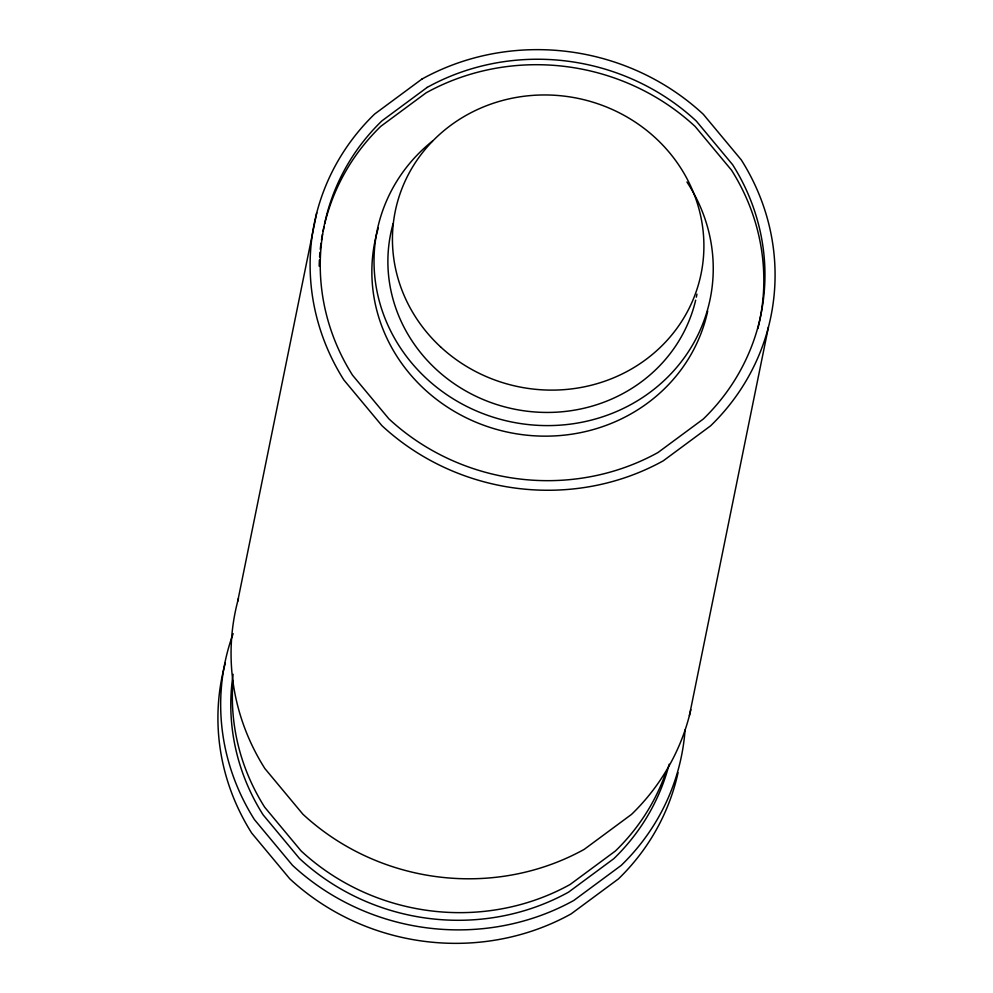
<?xml version="1.0" encoding="UTF-8"?>
<svg xmlns="http://www.w3.org/2000/svg" width="993" height="993" viewBox="0 0 993 993"><rect width="100%" height="100%" fill="white"/><g stroke="black" fill="none" stroke-linecap="round" stroke-linejoin="round"><path stroke-width="1.49" d="M237.699 601.336L316.742 212.8M689.39 715.643L768.433 327.107M678.045 772.691A232.995 219.763 11.5 0 1 618.416 878.917L571.099 913.908A232.995 219.763 11.5 0 1 289.708 878.731L251.701 833.077A232.995 219.763 11.5 0 1 225.337 662.989M685.071 729.905A232.995 219.763 11.5 0 1 621.159 865.449L573.842 900.428A232.995 219.763 11.5 0 1 292.451 865.263L254.444 819.61A232.995 219.763 11.5 0 1 233.132 633.671M669.158 764.238A222.842 210.193 11.5 0 1 613.835 858.66L568.579 892.124A222.842 210.193 11.5 0 1 299.452 858.473L263.095 814.819A222.842 210.193 11.5 0 1 233.132 674.321M665.819 772.628A222.842 210.193 11.5 0 1 615.387 851.013L570.131 884.478A222.842 210.193 11.5 0 1 301.003 850.84L264.659 807.172A222.842 210.193 11.5 0 1 233.045 680.416M690.843 709.647A232.995 219.763 11.5 0 1 631.548 814.372L584.232 849.35A232.995 219.763 11.5 0 1 302.853 814.173L264.846 768.52A232.995 219.763 11.5 0 1 238.469 598.444M319.175 266.149A222.842 210.193 11.5 0 1 319.398 260.029M319.585 256.964A222.842 210.193 11.5 0 1 319.957 252.371M320.267 249.317A222.842 210.193 11.5 0 1 321.012 243.211M321.459 240.169A222.842 210.193 11.5 0 1 322.489 234.125M323.085 231.121A222.842 210.193 11.5 0 1 324.041 226.652M324.736 223.686A222.842 210.193 11.5 0 1 380.791 126.334L426.047 92.87A222.842 210.193 11.5 0 1 695.174 126.508L731.531 170.175A222.842 210.193 11.5 0 1 757.858 328.609M707.686 311.107A169.989 160.345 11.5 0 1 501.341 430.677A169.989 160.345 11.5 0 1 378.308 227.98M686.945 182.017A169.989 160.345 11.5 0 1 641.404 398.292A169.989 160.345 11.5 0 1 410.084 361.042A169.989 160.345 11.5 0 1 432.514 141.043M695.659 300.184A156.087 147.225 11.5 0 1 506.678 407.391A156.087 147.225 11.5 0 1 393.129 223.624M696.937 294.164A156.087 147.225 11.5 0 1 696.329 297.18M421.901 79.092L374.584 114.083A232.995 219.763 11.5 0 0 343.888 379.996L381.895 425.637A232.995 219.763 11.5 0 0 663.274 460.814L710.591 425.836A232.995 219.763 11.5 0 0 741.299 159.923L703.292 114.269A232.995 219.763 11.5 0 0 421.901 79.092M427.164 87.409L381.908 120.873A222.842 210.193 11.5 0 0 352.54 375.205L388.896 418.86A222.842 210.193 11.5 0 0 658.024 452.498L703.28 419.046A222.842 210.193 11.5 0 0 732.635 164.714L696.292 121.047A222.842 210.193 11.5 0 0 427.164 87.409M440.52 346.83A156.087 147.225 11.5 0 0 699.457 280.82A156.087 147.225 11.5 0 0 504.531 99.958A156.087 147.225 11.5 0 0 440.52 346.83"/></g></svg>
